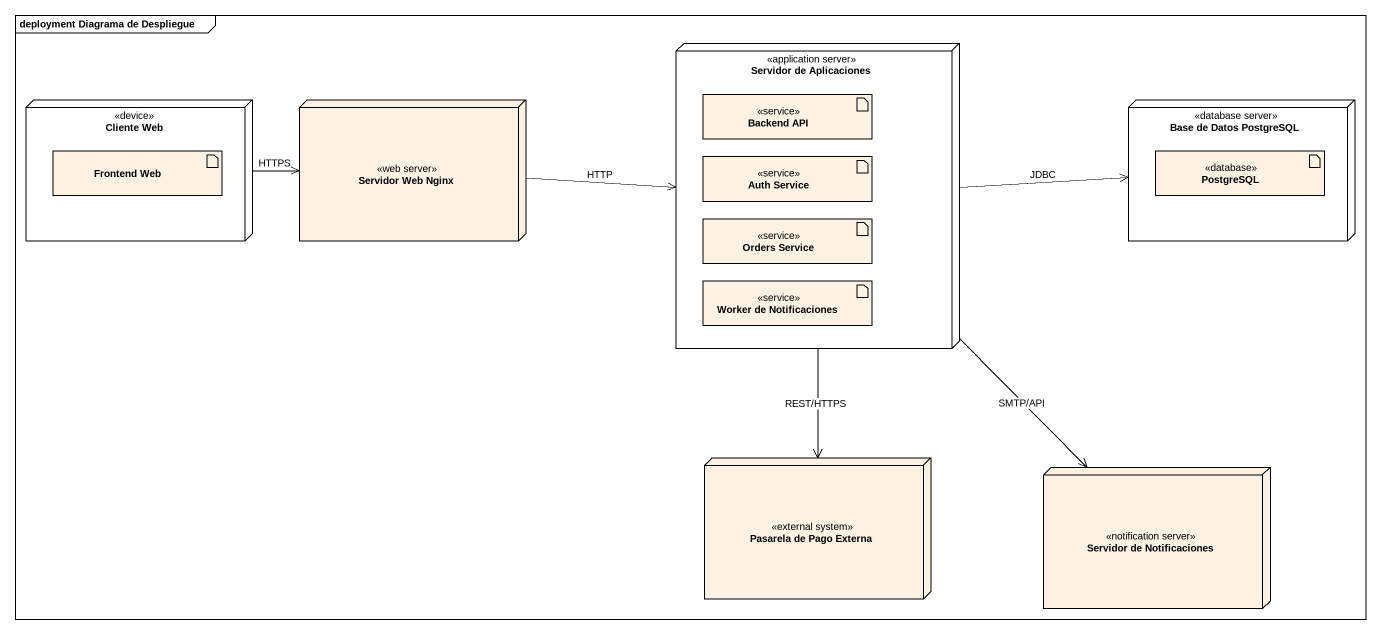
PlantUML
@startuml
mainframe deployment Diagrama de Despliegue
node "Servidor de Aplicaciones" as Servidor_de_Aplicaciones <<application server>> {
  artifact "Backend API" as Backend_API <<service>>
  artifact "Auth Service" as Auth_Service <<service>>
  artifact "Orders Service" as Orders_Service <<service>>
  artifact "Worker de Notificaciones" as Worker_de_Notificaciones <<service>>
}
node "Cliente Web" as Cliente_Web <<device>> {
  artifact "Frontend Web" as Frontend_Web
}
node "Servidor Web Nginx" as Servidor_Web_Nginx <<web server>>
node "Base de Datos PostgreSQL" as Base_de_Datos_PostgreSQL <<database server>> {
  artifact PostgreSQL <<database>>
}
node "Pasarela de Pago Externa" as Pasarela_de_Pago_Externa <<external system>>
node "Servidor de Notificaciones" as Servidor_de_Notificaciones <<notification server>>
Servidor_de_Aplicaciones -right-> Base_de_Datos_PostgreSQL : JDBC
Servidor_de_Aplicaciones --> Pasarela_de_Pago_Externa : REST/HTTPS
Servidor_de_Aplicaciones --> Servidor_de_Notificaciones : SMTP/API
Cliente_Web -right-> Servidor_Web_Nginx : HTTPS
Servidor_Web_Nginx -right-> Servidor_de_Aplicaciones : HTTP
@enduml
